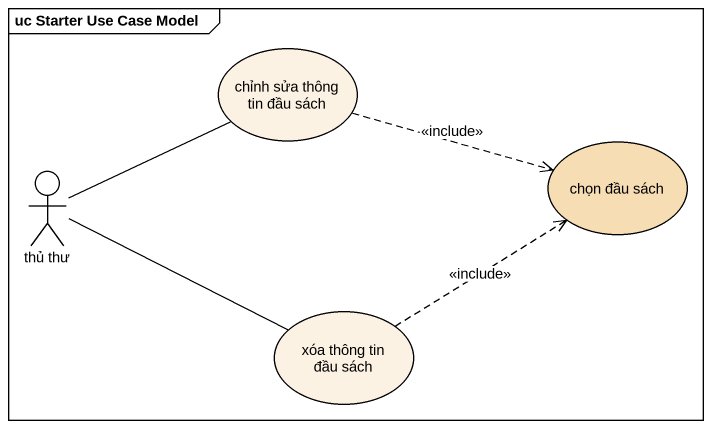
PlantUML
@startuml
mainframe uc Starter Use Case Model
usecase "chỉnh sửa thông tin đầu sách" as chỉnh_sửa_thông_tin_đầu_sách
actor "thủ thư" as thủ_thư
usecase "chọn đầu sách" as chọn_đầu_sách #F7DDB4
usecase "xóa thông tin đầu sách" as xóa_thông_tin_đầu_sách
chỉnh_sửa_thông_tin_đầu_sách .right.> chọn_đầu_sách : <<include>>
thủ_thư -right- chỉnh_sửa_thông_tin_đầu_sách
thủ_thư -right- xóa_thông_tin_đầu_sách
xóa_thông_tin_đầu_sách .up.> chọn_đầu_sách : <<include>>
@enduml
